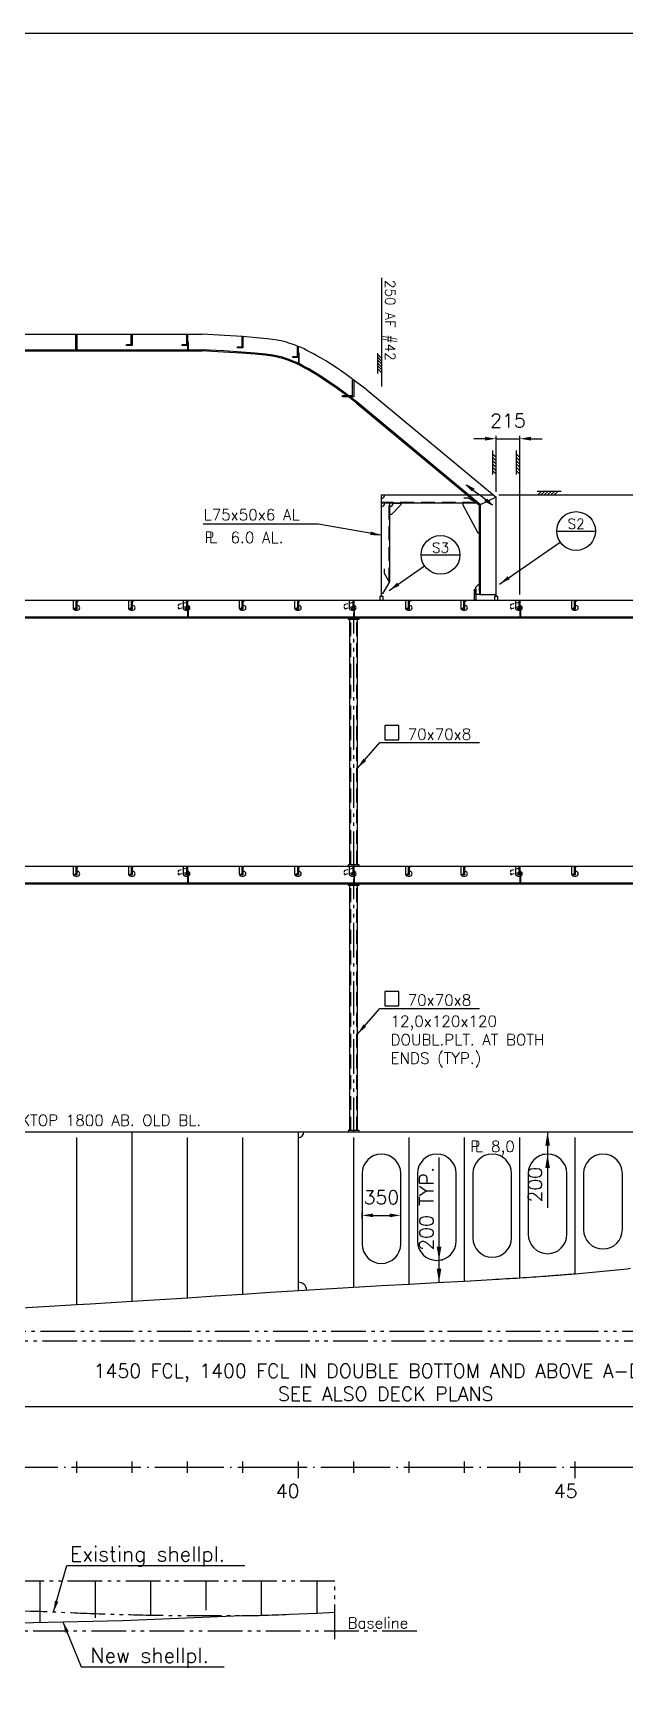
# Model space of a CAD drawing. Extents: x -86245 to 167090, y -69122 to 58950.
# Drawn here: x 25295 to 30633, y 43392 to 58450 of the extents above; entities that cross this region are included whole.
import ezdxf
from ezdxf.enums import TextEntityAlignment as Align

# ---------------------------------------------------------------- set-up
doc = ezdxf.new("R2010")
doc.units = 0
doc.header["$LTSCALE"] = 250
for name, pattern in [('CENTER', [3, 2.5, -0.25, 0, -0.25]), ('DASHED', [0.75, 0.5, -0.25]), ('PHANTOM', [2.1, 1.25, -0.2, 0.125, -0.2, 0.125, -0.2])]:
    doc.linetypes.add(name, pattern=pattern)
doc.layers.get('0').update_dxf_attribs({"linetype": 'CONTINUOUS'})
doc.layers.get('DEFPOINTS').update_dxf_attribs({"linetype": 'CONTINUOUS'})
for name, color, linetype in [('Kuttlinje', 6, 'CONTINUOUS'), ('LASTLUKE', 1, 'CONTINUOUS'), ('S0CO1', 1, 'CONTINUOUS'), ('S0CO2', 2, 'CONTINUOUS'), ('S0CO3', 3, 'CONTINUOUS'), ('S0CO5', 4, 'CONTINUOUS'), ('S0DA1', 1, 'DASHED'), ('S0DIM', 2, 'CONTINUOUS'), ('S0PH1', 1, 'PHANTOM'), ('S0TX2', 2, 'CONTINUOUS'), ('S0TX3', 3, 'CONTINUOUS')]:
    doc.layers.add(name, color=color, linetype=linetype)
doc.styles.add('18', font='romans', dxfattribs={"height": 180})
doc.styles.add('ROMANS', font='romans.shx', dxfattribs={"height": 125})
doc.dimstyles.new('MEDIUM', dxfattribs={"dimscale": 0.5, "dimtxt": 2, "dimasz": 2, "dimexe": 50, "dimexo": 100, "dimgap": 100, "dimtad": 1, "dimdsep": 46, "dimtxsty": 'ROMANS', "dimblk1": 'PIL-2', "dimblk2": 'PIL-3', "dimsah": 1, "dimcen": 200, "dimclrd": 1, "dimclre": 1, "dimclrt": 2, "dimazin": 2, "dimtfac": 1, "dimtmove": 0, "dimatfit": 3, "dimldrblk": 'PIL-3', "dimfxl": 1, "dimtvp": 100, "dimtolj": 1, "dimarcsym": 0})
doc.dimstyles.get("Standard").update_dxf_attribs({"dimscale": 50, "dimtxt": 125, "dimasz": 2, "dimexe": 0.5, "dimexo": 1, "dimgap": 1, "dimtad": 1, "dimdsep": 46, "dimtxsty": 'ROMANS', "dimcen": 1.5, "dimclrd": 1, "dimclre": 1, "dimclrt": 2, "dimazin": 2, "dimtfac": 1, "dimtmove": 2, "dimatfit": 3, "dimfxl": 1, "dimtvp": 100, "dimtolj": 1, "dimarcsym": 0})

# ---------------------------------------------------------------- blocks, each defined once
blk = doc.blocks.new('A$C775A635E')
at = {"layer": 'S0CO1', "color": 6}
blk.add_lwpolyline([(0, 0), (0, 58450), (-41050, 58450), (-41050, 0)], close=True, dxfattribs=at)
blk = doc.blocks.new('A$C257C65E9')
at = {"layer": 'S0TX2', "color": 1, "linetype": 'CENTER'}
blk.add_line((-1800, 25), (35318, 25), dxfattribs=at)
at = {"layer": 'S0TX2', "color": 2, "linetype": 'Continuous'}
for p, q in [((23000, -25), (23000, 75)), ((23500, -25), (23500, 75)), ((24000, -25), (24000, 75)), ((24500, -25), (24500, 75)), ((25000, -75), (25000, 75)), ((25500, -25), (25500, 75)), ((26000, -25), (26000, 75)), ((26500, -25), (26500, 75)), ((27000, -25), (27000, 75)), ((27500, -75), (27500, 75))]:
    blk.add_line(p, q, dxfattribs=at)
at = {"layer": 'S0CO1', "color": 2, "linetype": 'ByBlock', "style": 'ROMANS'}
for s, p in [('40', (24796, -253)), ('45', (27306, -253))]:
    blk.add_text(s, height=125, dxfattribs=at).set_placement(p)
blk = doc.blocks.new('L100X50X8')
at = {"layer": 'S0CO2'}
blk.add_lwpolyline([(0, 0), (0, -100), (50, -100), (50, -92), (8, -92), (8, 0)], close=True, dxfattribs=at)
blk = doc.blocks.new('HP80x7')
at = {"color": 0, "linetype": 'ByBlock'}
blk.add_lwpolyline([(17, -80, 0.773344), (19, -73), (8, -66, -0.267949), (6, -63), (6, 0), (0, 0), (0, -80), (17, -80)], format="xyb", dxfattribs=at)
blk = doc.blocks.new('PLDIM2')
at = {"layer": 'S0TX2', "style": 'ROMANS'}
for s, p in [('P', (-19, 0)), ('L', (23, 0))]:
    blk.add_text(s, height=100, dxfattribs=at).set_placement(p)
blk.add_attdef('XX.X', (168, -1), '', height=100, dxfattribs=at)
blk = doc.blocks.new('*D188')
at = {"layer": 'DEFPOINTS', "color": 0, "transparency": 16777216}
for p in [(27000, 8058), (26785, 7529), (27000, 6600)]:
    blk.add_point(p, dxfattribs=at)
at = {"layer": 'S0DIM', "color": 1, "lineweight": -2, "transparency": 16777216}
for p, q in [((26685, 8058), (26585, 8058)), ((26785, 7579), (26785, 8083)), ((26785, 8058), (27000, 8058)), ((27000, 6650), (27000, 8083)), ((27100, 8058), (27200, 8058))]:
    blk.add_line(p, q, dxfattribs=at)
at = {"layer": 'S0DIM', "color": 1, "transparency": 16777216}
for points in [[(26685, 8075), (26685, 8041), (26785, 8058)], [(27100, 8075), (27100, 8041), (27000, 8058)]]:
    blk.add_solid(points, dxfattribs=at)
at = {"layer": 'S0DIM', "color": 2, "transparency": 16777216, "insert": (26892, 8221), "char_height": 125, "attachment_point": 5, "style": 'ROMANS'}
blk.add_mtext('\\A1;215', dxfattribs=at)
blk = doc.blocks.new('ST10011')
at = {"layer": 'S0CO1'}
for p, q in [((4.24, 0.65), (-0.08, 0.65)), ((0, 0), (0.65, 0.65)), ((0.6, 0), (1.25, 0.65)), ((1.2, 0), (1.85, 0.65)), ((1.8, 0), (2.45, 0.65)), ((2.4, 0), (3.05, 0.65)), ((3, 0), (3.65, 0.65))]:
    blk.add_line(p, q, dxfattribs=at)
blk = doc.blocks.new('L150X100X10')
at = {"layer": 'S0CO2'}
blk.add_lwpolyline([(0, 0), (0, -150), (100, -150), (100, -150), (100, -140), (15, -140, -0.414214), (10, -135), (10, 0)], format="xyb", close=True, dxfattribs=at)
blk = doc.blocks.new('HP-UTK-80-O')
at = {"color": 0, "linetype": 'ByBlock'}
blk.add_line((0, -10), (8, -2), dxfattribs=at)
blk.add_lwpolyline([(-40, -6), (-40, -2), (-40, -48), (-40, -69, 0.414214), (-19, -90), (0, -90, 1), (0, -48)], format="xyb", dxfattribs=at)
blk = doc.blocks.new('HP-UTK-80-LUG')
at = {"color": 0, "linetype": 'ByBlock'}
for p, q in [((-86, -48), (-86, -54)), ((-86, -63), (-86, -69)), ((-54, -33), (-80, -40)), ((-54, -71), (-75, -77)), ((-6, -20), (-45, -30)), ((-6, -58), (-45, -69)), ((0, -10), (8, -2))]:
    blk.add_line(p, q, dxfattribs=at)
blk.add_lwpolyline([(-40, -6), (-40, -2), (-40, -48), (-40, -69, 0.414214), (-19, -90), (0, -90, 1), (0, -48)], format="xyb", dxfattribs=at)
for centre, start, end in [((-77, -48), 105, 180), ((-77, -69), 180, 285)]:
    blk.add_arc(centre, 8.33, start, end, dxfattribs=at)
blk = doc.blocks.new('PIL-2')
at = {"color": 0, "linetype": 'ByBlock'}
blk.add_line((0, 0), (-250, 0), dxfattribs=at)
blk.add_solid([(-125, 21), (-125, -21), (0, 0)], dxfattribs=at)
blk = doc.blocks.new('PIL-3')
at = {"color": 0, "linetype": 'ByBlock'}
blk.add_line((0, 0), (250, 0), dxfattribs=at)
blk.add_solid([(125, 21), (125, -21), (0, 0)], dxfattribs=at)
blk = doc.blocks.new('*D185')
at = {"layer": 'DEFPOINTS', "color": 0, "transparency": 16777216}
for p in [(26250, 641), (26270, 641), (26250, 441)]:
    blk.add_point(p, dxfattribs=at)
at = {"layer": 'S0CO1', "color": 1, "lineweight": -2, "transparency": 16777216}
for p, q in [((26270, 641), (26270, 1570)), ((26270, 442), (26270, 640)), ((26300, 641), (26295, 641)), ((26300, 441), (26295, 441))]:
    blk.add_line(p, q, dxfattribs=at)
for name, p, rotation in [('PIL-3', (26270, 641), 90), ('PIL-2', (26270, 441), 270)]:
    blk.add_blockref(name, p, dxfattribs=dict(at, rotation=rotation))
at = {"layer": 'S0CO1', "color": 2, "transparency": 16777216, "insert": (26157, 1106), "char_height": 125, "attachment_point": 5, "rotation": 90, "style": 'ROMANS'}
blk.add_mtext('\\A1;200 TYP.', dxfattribs=at)
blk = doc.blocks.new('*D186')
at = {"layer": 'DEFPOINTS', "color": 0, "transparency": 16777216}
for p in [(25575, 969), (25925, 1047), (25925, 969)]:
    blk.add_point(p, dxfattribs=at)
at = {"layer": 'S0CO1', "color": 1, "lineweight": -2, "transparency": 16777216}
for p, q in [((25575, 1019), (25575, 1072)), ((25925, 1019), (25925, 1072)), ((25675, 1047), (25825, 1047))]:
    blk.add_line(p, q, dxfattribs=at)
at = {"layer": 'S0CO1', "color": 1, "transparency": 16777216}
for points in [[(25675, 1064), (25675, 1031), (25575, 1047)], [(25825, 1064), (25825, 1031), (25925, 1047)]]:
    blk.add_solid(points, dxfattribs=at)
at = {"layer": 'S0CO1', "color": 2, "transparency": 16777216, "insert": (25750, 1210), "char_height": 125, "attachment_point": 5, "style": 'ROMANS'}
blk.add_mtext('\\A1;350', dxfattribs=at)
blk = doc.blocks.new('*D187')
at = {"layer": 'DEFPOINTS', "color": 0, "transparency": 16777216}
for p in [(27250, 1800), (27250, 1600), (27250, 1600)]:
    blk.add_point(p, dxfattribs=at)
at = {"layer": 'S0TX2', "color": 1, "lineweight": -2, "transparency": 16777216}
for p, q in [((27200, 1800), (27225, 1800)), ((27250, 1799), (27250, 1601)), ((27200, 1600), (27225, 1600)), ((27250, 1600), (27250, 1114))]:
    blk.add_line(p, q, dxfattribs=at)
for name, p, rotation in [('PIL-2', (27250, 1800), 90), ('PIL-3', (27250, 1600), 270)]:
    blk.add_blockref(name, p, dxfattribs=dict(at, rotation=rotation))
at = {"layer": 'S0TX2', "color": 2, "transparency": 16777216, "insert": (27137, 1324), "char_height": 125, "attachment_point": 5, "rotation": 90, "style": 'ROMANS'}
blk.add_mtext('\\A1;200', dxfattribs=at)
blk = doc.blocks.new('DET2')
at = {"layer": 'S0TX3', "color": 1}
blk.add_line((-175, 0), (175, 0), dxfattribs=at)
blk.add_circle((0, 0), 175, dxfattribs=at)
at = {"layer": 'S0TX3', "color": 2, "style": 'ROMANS'}
for tag, p in [('DET1', (0, 20)), ('DET2', (0, -120))]:
    blk.add_attdef(tag, text='', height=90, dxfattribs=at).set_placement(p, align=Align.CENTER)
blk = doc.blocks.new('*X8')
at = {"color": 0}
for p, q in [((13410, 17177), (13450, 17217)), ((13439, 17177), (13479, 17217)), ((13467, 17177), (13507, 17217)), ((13495, 17177), (13535, 17217)), ((13523, 17177), (13563, 17217)), ((13552, 17177), (13592, 17217))]:
    blk.add_line(p, q, dxfattribs=at)
blk = doc.blocks.new('TYKK')
at = {"layer": 'S0CO1'}
for p, q in [((-2.04, 0.82), (2.04, 0.82)), ((-2.04, 0), (2.04, 0))]:
    blk.add_line(p, q, dxfattribs=at)
at = {"layer": 'S0CO1', "xscale": 0.0204, "yscale": 0.0204, "zscale": 0.0204}
blk.add_blockref('*X8', (-275.41, -350.41), dxfattribs=at)
blk = doc.blocks.new('*D189')
at = {"layer": 'DEFPOINTS', "color": 0, "linetype": 'ByBlock', "transparency": 16777216}
for p in [(26759, 7550), (28132, 6600), (28202, 6600)]:
    blk.add_point(p, dxfattribs=at)
at = {"layer": 'S0CO1', "color": 1, "linetype": 'ByBlock', "lineweight": -2, "transparency": 16777216}
for p, q in [((26809, 7550), (28227, 7550)), ((28202, 7450), (28202, 6700)), ((28182, 6600), (28227, 6600))]:
    blk.add_line(p, q, dxfattribs=at)
at = {"layer": 'S0CO1', "color": 1, "linetype": 'ByBlock', "transparency": 16777216}
for points in [[(28186, 7450), (28219, 7450), (28202, 7550)], [(28186, 6700), (28219, 6700), (28202, 6600)]]:
    blk.add_solid(points, dxfattribs=at)
at = {"layer": 'S0CO1', "color": 2, "linetype": 'ByBlock', "transparency": 16777216, "insert": (28090, 7075), "char_height": 125, "attachment_point": 5, "rotation": 90, "style": 'ROMANS'}
blk.add_mtext('\\A1;950', dxfattribs=at)
blk = doc.blocks.new('ST10005')
at = {"color": 1}
for p, q in [((0, 0), (2, 0.32)), ((0, 0), (2, -0.32)), ((0, 0), (4, 0)), ((2, 0.32), (2, -0.32))]:
    blk.add_line(p, q, dxfattribs=at)
blk.add_solid([(0, 0), (2, 0.32), (0, 0), (2, -0.32)], dxfattribs=at)
blk = doc.blocks.new('*D110')
at = {"layer": 'DEFPOINTS', "color": 0, "transparency": 16777216}
for p in [(23687, 46828), (33262, 46399), (33262, 46057)]:
    blk.add_point(p, dxfattribs=at)
at = {"layer": 'S0TX2', "color": 1, "lineweight": -2, "transparency": 16777216}
for p, q in [((23687, 46778), (23687, 46032)), ((33262, 46349), (33262, 46032)), ((23787, 46057), (33162, 46057))]:
    blk.add_line(p, q, dxfattribs=at)
at = {"layer": 'S0TX2', "color": 1, "transparency": 16777216}
for points in [[(23787, 46074), (23787, 46041), (23687, 46057)], [(33162, 46074), (33162, 46041), (33262, 46057)]]:
    blk.add_solid(points, dxfattribs=at)
at = {"layer": 'S0TX2', "color": 2, "transparency": 16777216, "insert": (28475, 46274), "char_height": 125, "attachment_point": 5, "style": 'ROMANS'}
blk.add_mtext('\\A1;1450 FCL, 1400 FCL IN DOUBLE BOTTOM AND ABOVE A-DECK\\PSEE ALSO DECK PLANS', dxfattribs=at)
blk = doc.blocks.new('A$C7FAE4A53')
at = {"layer": 'S0PH1', "color": 8}
blk.add_line((8035, -4200), (-7750, -4200), dxfattribs=at)
at = {"layer": 'S0PH1', "color": 6}
blk.add_line((9103, -4287), (-25513, -4287), dxfattribs=at)
blk = doc.blocks.new('A$C3F4907D5')
at = {"layer": 'S0CO1', "color": 8}
for p, q in [((19704.989, 8860), (24131.439, 8860)), ((25523.153, 8382.901), (26635, 7458.278)), ((25529.547, 8390.59), (26645, 7462.968)), ((26614.892, 7475), (25750, 7475)), ((25825, 6766.923), (25825, 7475)), ((26785, 7528.627), (26635, 7458.278)), ((26635, 6682.936), (26635, 7458.278)), ((26645, 6650), (26645, 7462.968)), ((26635, 6650), (26785.002, 6650)), ((25465, 4212), (25465, 6428)), ((25535, 4212), (25535, 6428)), ((25465, 1812), (25465, 4028)), ((25535, 1812), (25535, 4028))]:
    blk.add_line(p, q, dxfattribs=at)
for points in [[(24008, 8860), (24008, 8930), (24000, 8930), (24000, 8860)], [(25008, 8736.901), (25008, 8830.445), (25000, 8830.445), (25000, 8736.901)], [(26635, 6750), (26635, 6650), (26602, 6650), (26602, 6718.637)], [(25450, 6428), (25550, 6428), (25550, 6440), (25450, 6440)], [(25450, 4200), (25550, 4200), (25550, 4212), (25450, 4212)], [(25450, 4028), (25550, 4028), (25550, 4040), (25450, 4040)], [(25450, 1800), (25550, 1800), (25550, 1812), (25450, 1812)]]:
    blk.add_lwpolyline(points, close=True, dxfattribs=at)
for points in [[(19704.989, 8850), (24131.439, 8850)], [(25529.501, 8377.632), (25428.442, 8452.854), (25344.013, 8514.034), (25273.741, 8563.295), (25215.765, 8602.315), (25168.15, 8632.827), (25128.785, 8656.672), (25095.264, 8675.828), (25065.09, 8692.256), (25036.972, 8707.122), (25011.001, 8720.401), (24986.839, 8732.2), (24963.879, 8742.773), (24941.431, 8752.408), (24918.741, 8761.398), (24895.031, 8770.021), (24870.098, 8778.331), (24844.32, 8786.006), (24812.786, 8793.527), (24767.327, 8801.661), (24701.206, 8810.462), (24608.996, 8819.769), (24485.57, 8829.491), (24325.738, 8839.616), (24123.592, 8850.205)], [(25535.472, 8385.654), (25434.361, 8460.914), (25349.817, 8522.177), (25279.403, 8571.538), (25221.255, 8610.674), (25173.439, 8641.315), (25133.857, 8665.291), (25100.136, 8684.561), (25069.818, 8701.068), (25041.586, 8715.994), (25015.471, 8729.346), (24991.125, 8741.235), (24967.944, 8751.911), (24945.246, 8761.653), (24922.293, 8770.747), (24898.321, 8779.465), (24873.107, 8787.869), (24846.909, 8795.669), (24814.829, 8803.321), (24768.868, 8811.544), (24702.368, 8820.395), (24609.89, 8829.729), (24486.279, 8839.466), (24326.316, 8849.599), (24124.115, 8860.192)], [(26485, 7475), (26485, 7460), (26620, 7208.728), (26635, 7208.728)], [(26492.874, 7525), (26531.467, 7525), (26607.677, 7481), (26607.677, 7475)], [(25775, 6881.726), (25775, 6843.133), (25819, 6766.923), (25825, 6766.923)], [(25750, 6663), (25765, 6663), (25825, 6766.923)]]:
    blk.add_lwpolyline(points, dxfattribs=at)
for points in [[(25855, 7475), (25925, 7475), (25925, 7460), (25840, 7375), (25825, 7375), (25825, 7445, 0.414213562)], [(25750, 613.295), (25750, 613.295, 0.414213562), (25925, 788.295), (25925, 1425, 0.414213562), (25750, 1600), (25750, 1600, 0.414213562), (25575, 1425), (25575, 788.295, 0.414213562)], [(26250, 641.164), (26250, 641.164, 0.414213562), (26425, 816.164), (26425, 1425, 0.414213562), (26250, 1600), (26250, 1600, 0.414213562), (26075, 1425), (26075, 816.164, 0.414213562)], [(26750, 669.051), (26750, 669.051, 0.414213562), (26925, 844.051), (26925, 1425, 0.414213562), (26750, 1600), (26750, 1600, 0.414213562), (26575, 1425), (26575, 844.051, 0.414213562)], [(27250, 701.6), (27250, 701.6, 0.414213562), (27425, 876.6), (27425, 1425, 0.414213562), (27250, 1600), (27250, 1600, 0.414213562), (27075, 1425), (27075, 876.6, 0.414213562)], [(27750, 743.958), (27750, 743.958, 0.414213562), (27925, 918.958), (27925, 1425, 0.414213562), (27750, 1600), (27750, 1600, 0.414213562), (27575, 1425), (27575, 918.958, 0.414213562)]]:
    blk.add_lwpolyline(points, format="xyb", close=True, dxfattribs=at)
at = {"layer": 'S0CO1', "color": 8, "flags": 128}
for points in [[(24000, 6450), (24008, 6450), (24008, 6550), (24000, 6550)], [(25500, 6450), (25508, 6450), (25508, 6550), (25500, 6550)], [(27000, 6450), (27008, 6450), (27008, 6550), (27000, 6550)], [(24000, 4050), (24008, 4050), (24008, 4150), (24000, 4150)], [(25500, 4050), (25508, 4050), (25508, 4150), (25500, 4150)], [(25500, 4050), (25508, 4050), (25508, 4150), (25500, 4150)], [(27000, 4050), (27008, 4050), (27008, 4150), (27000, 4150)]]:
    blk.add_lwpolyline(points, close=True, dxfattribs=at)
for points in [[(12667.639, 6450), (33496.448, 6450)], [(15524.77, 6440), (30475.23, 6440)], [(15250, 4050), (30500, 4050)], [(15250, 4040), (30500, 4040)]]:
    blk.add_lwpolyline(points, dxfattribs=at)
at = {"layer": 'S0CO1', "color": 8}
for centre, radius, start, end in [((25750, 7550), 30, 270, 0), ((25750, 7475), 30, 270, 0), ((25000, 1800), 50, 270, 0), ((25000, 368.648), 75, 3.4264244, 90)]:
    blk.add_arc(centre, radius, start, end, dxfattribs=at)
at = {"layer": 'S0CO2', "color": 8}
for points in [[(25735, 6600), (25765, 6600), (25765, 6633), (25735, 6633)], [(26770, 6600), (26800, 6600), (26800, 6633), (26770, 6633)]]:
    blk.add_lwpolyline(points, close=True, dxfattribs=at)
at = {"layer": 'S0CO3', "color": 8, "flags": 128}
for points in [[(23000, 242.759), (23000, 1750)], [(24000, 304.414), (24000, 1750)], [(24500, 337.006), (24500, 1750)], [(25500, 398.585), (25500, 1750)], [(26000, 427.023), (26000, 1750)], [(26500, 454.663), (26500, 1750)], [(27000, 483.907), (27000, 1750)], [(27500, 520.545), (27500, 1750)]]:
    blk.add_lwpolyline(points, dxfattribs=at)
at = {"layer": 'S0CO5', "color": 8}
for p, q in [((14500, 9000), (24131.439, 9000)), ((25619.064, 8498.232), (26785, 7528.627)), ((25750, 6633), (25750, 7550)), ((26785, 6633), (26785, 7528.627))]:
    blk.add_line(p, q, dxfattribs=at)
blk.add_lwpolyline([(25619.064, 8497.959), (25517.235, 8573.753), (25431.077, 8636.186), (25358.676, 8686.94), (25298.117, 8727.698), (25247.486, 8760.143), (25204.867, 8785.959), (25168.347, 8806.829), (25136.01, 8824.435), (25106.172, 8840.21), (25078.06, 8854.583), (25051.131, 8867.734), (25024.842, 8879.84), (24998.65, 8891.081), (24972.013, 8901.636), (24944.386, 8911.683), (24915.228, 8921.401), (24883.154, 8930.952), (24843.421, 8940.428), (24790.443, 8949.907), (24718.637, 8959.464), (24622.419, 8969.176), (24496.202, 8979.118), (24334.404, 8989.368), (24131.439, 9000)], dxfattribs=at)
at = {"layer": 'S0CO5', "color": 8, "flags": 128}
for points in [[(25750, 7550), (26759.299, 7550)], [(12300, 6600), (33966.674, 6600)], [(15500, 6600), (26500, 6600)], [(27475, 6600), (32778.021, 6600)], [(15235, 4200), (31614.637, 4200)], [(20975, 1800), (30500, 1800)], [(23500, 272.943), (23500, 1800)], [(25000, 368.648), (25000, 1800)]]:
    blk.add_lwpolyline(points, dxfattribs=at)
blk.add_lwpolyline([(22500, 214.08), (22750.014, 228.164), (23000, 242.759), (23121.871, 250), (23500, 272.943), (23750.01, 288.487), (24000, 304.414), (24250.002, 320.679), (24500, 337.006), (24749.99, 353.008), (25000, 368.648), (25500, 398.585), (25749.992, 412.979), (26000, 427.023), (26250, 440.859), (26500, 454.663), (26750.033, 468.725, 0.001781), (27000, 483.907, 0.001998), (27235.367, 500, 0.001221), (27367.713, 509.911, 0.001473), (27500, 520.545, 0.003273), (27750.201, 543.034, 0.004886), (28000, 569.6, 0.00563)], format="xyb", dxfattribs=at)
at = {"layer": 'S0DA1', "color": 8}
for p, q in [((26607.677, 7481), (25750, 7481)), ((25819, 6766.923), (25819, 7475)), ((25473, 4212), (25473, 6428)), ((25527, 4212), (25527, 6428)), ((25473, 1812), (25473, 4028)), ((25527, 1812), (25527, 4028))]:
    blk.add_line(p, q, dxfattribs=at)
at = {"layer": 'S0DIM', "color": 1}
blk.add_line((25750, 9509.532), (25750, 8529.478), dxfattribs=at)
at = {"layer": 'S0DIM', "color": 8}
blk.add_lwpolyline([(26602, 6600), (26590, 6600), (26590, 6700), (26602, 6700), (26602, 6600)], close=True, dxfattribs=at)
at = {"layer": 'S0PH1', "color": 8}
for p, q in [((25500, 4200), (25500, 6482.042)), ((25500, 1800), (25500, 4082.042))]:
    blk.add_line(p, q, dxfattribs=at)
at = {"layer": 'S0TX2'}
for points in [[(25780.202, 5339.664), (25908.202, 5339.664), (25908.202, 5467.664), (25780.202, 5467.664)], [(25780.202, 2939.664), (25908.202, 2939.664), (25908.202, 3067.664), (25780.202, 3067.664)]]:
    blk.add_lwpolyline(points, close=True, dxfattribs=at)
at = {"layer": 'S0CO1', "color": 8, "xscale": -1, "rotation": 359.9999999999909}
for p in [(23000, 9000), (25500, 8586.242)]:
    blk.add_blockref('L150X100X10', p, dxfattribs=at)
at = {"layer": 'S0CO1', "xscale": 50, "yscale": 50, "zscale": 50, "rotation": 90}
for p in [(26785, 7738.941), (27000, 7738.941)]:
    blk.add_blockref('ST10011', p, dxfattribs=at)
at = {"layer": 'S0CO1', "color": 8, "yscale": 37.50000000000115}
for p, xscale, zscale, rotation in [((26516.169, 7641.999), -37.49999999999919, 37.5, 142.1696350935751), ((26753.118, 7458.001), 37.49999999999916, 37.49999999999916, 142.1696350935752)]:
    blk.add_blockref('ST10005', p, dxfattribs=dict(at, xscale=xscale, zscale=zscale, rotation=rotation))
at = {"layer": 'S0CO1', "xscale": 50, "yscale": 50, "zscale": 50}
blk.add_blockref('ST10011', (27160.485, 7550), dxfattribs=at)
at = {"layer": 'S0CO1'}
ref = blk.add_blockref('DET2', (27507.22, 7224.42), dxfattribs=at)
ref.add_attrib('DET1', 'S2', dxfattribs={"layer": 'S0TX3', "color": 2, "height": 90, "style": 'ROMANS'}).set_placement((27507.22, 7244.42), align=Align.CENTER)
ref = blk.add_blockref('DET2', (26283.48, 7008.883), dxfattribs=at)
ref.add_attrib('DET1', 'S3', dxfattribs={"layer": 'S0TX3', "color": 2, "height": 90, "style": 'ROMANS'}).set_placement((26283.48, 7028.883), align=Align.CENTER)
at = {"layer": 'S0CO1', "color": 8}
for name, p in [('HP-UTK-80-O', (23006, 6600)), ('HP-UTK-80-O', (23506, 6600)), ('HP-UTK-80-LUG', (24000, 6600)), ('HP-UTK-80-O', (24506, 6600)), ('HP-UTK-80-O', (25006, 6600)), ('HP-UTK-80-LUG', (25500, 6600)), ('HP-UTK-80-O', (26006, 6600)), ('HP-UTK-80-O', (26506, 6600)), ('HP-UTK-80-LUG', (27000, 6600)), ('HP-UTK-80-O', (27506, 6600)), ('HP-UTK-80-O', (23006, 4200)), ('HP-UTK-80-O', (23506, 4200)), ('HP-UTK-80-LUG', (24000, 4200)), ('HP-UTK-80-O', (24506, 4200)), ('HP-UTK-80-O', (25006, 4200)), ('HP-UTK-80-LUG', (25500, 4200)), ('HP-UTK-80-O', (26006, 4200)), ('HP-UTK-80-O', (26506, 4200)), ('HP-UTK-80-LUG', (27000, 4200)), ('HP-UTK-80-O', (27506, 4200))]:
    blk.add_blockref(name, p, dxfattribs=at)
at = {"layer": 'S0CO1'}
blk.add_blockref('PLDIM2', (26571.755, 1620.469), dxfattribs=at).add_auto_attribs({'XX.X': '8,0'})
at = {"layer": 'S0CO2', "color": 8, "xscale": -1}
for name, p in [('L100X50X8', (23500, 9000)), ('L100X50X8', (24000, 9000)), ('L100X50X8', (24500, 8978.819)), ('L100X50X8', (24999.534, 8890.502)), ('HP80x7', (23000, 6600)), ('HP80x7', (23000, 6600)), ('HP80x7', (23500, 6600)), ('HP80x7', (23500, 6600)), ('HP80x7', (24000, 6600)), ('HP80x7', (24000, 6600)), ('HP80x7', (24500, 6600)), ('HP80x7', (24500, 6600)), ('HP80x7', (25000, 6600)), ('HP80x7', (25000, 6600)), ('HP80x7', (25500, 6600)), ('HP80x7', (25500, 6600)), ('HP80x7', (26000, 6600)), ('HP80x7', (26000, 6600)), ('HP80x7', (26500, 6600)), ('HP80x7', (26500, 6600)), ('HP80x7', (27000, 6600)), ('HP80x7', (27000, 6600)), ('HP80x7', (27500, 6600)), ('HP80x7', (23000, 4200)), ('HP80x7', (23000, 4200)), ('HP80x7', (23000, 4200)), ('HP80x7', (23500, 4200)), ('HP80x7', (23500, 4200)), ('HP80x7', (23500, 4200)), ('HP80x7', (24000, 4200)), ('HP80x7', (24500, 4200)), ('HP80x7', (24500, 4200)), ('HP80x7', (24500, 4200)), ('HP80x7', (25000, 4200)), ('HP80x7', (25000, 4200)), ('HP80x7', (25000, 4200)), ('HP80x7', (25500, 4200)), ('HP80x7', (26000, 4200)), ('HP80x7', (26500, 4200)), ('HP80x7', (27000, 4200)), ('HP80x7', (27500, 4200))]:
    blk.add_blockref(name, p, dxfattribs=at)
at = {"layer": 'S0DIM', "xscale": 45, "yscale": 45, "zscale": 45, "rotation": 270}
blk.add_blockref('TYKK', (25713.28, 8738.869), dxfattribs=at)
at = {"layer": 'S0TX2'}
ref = blk.add_blockref('PLDIM2', (24171.332, 7117.486), dxfattribs=at)
ref.add_attrib('XX.X', '6.0 AL.', (24388.328, 7116.027), dxfattribs={"height": 100, "style": 'ROMANS'})
at = {"layer": 'S0DIM', "style": 'ROMANS'}
blk.add_text('250 AF #42', height=90, rotation=270, dxfattribs=at).set_placement((25784.699, 9491.393))
at = {"layer": 'S0TX2', "style": 'ROMANS'}
for s, p in [('L75x50x6 AL', (24144.939, 7320.978)), ('70x70x8', (25986.628, 5340.201)), ('70x70x8', (25986.628, 2940.201)), ('TANKTOP 1800 AB. OLD BL.', (22249.122, 1855.241))]:
    blk.add_text(s, height=100, dxfattribs=at).set_placement(p)
at = {"layer": 'S0TX2', "insert": (25832.734, 2849.359), "char_height": 100, "width": 1518.08015, "attachment_point": 1, "style": 'ROMANS'}
blk.add_mtext('12,0x120x120 DOUBL.PLT. AT BOTH ENDS (TYP.)', dxfattribs=at)
at = {"layer": 'S0CO1', "linetype": 'ByBlock'}
dim = blk.add_linear_dim(base=(28202.326, 6600), p1=(26759.299, 7550), p2=(28132.267, 6600), angle=90, dimstyle='STANDARD', dxfattribs=at)
dim.commit()
dim.dimension.update_dxf_attribs({"geometry": '*D189', "text_midpoint": (28089.826, 7075)})
at = {"layer": 'S0CO1'}
dim = blk.add_linear_dim(base=(26269.742, 641.164), p1=(26250, 440.859), p2=(26250, 641.164), angle=90, text='200 TYP.', dimstyle='MEDIUM', dxfattribs=at)
dim.commit()
dim.dimension.update_dxf_attribs({"geometry": '*D185', "text_midpoint": (26269.742, 1105.855), "dimtype": 160})
dim = blk.add_linear_dim(base=(25925, 1047.439), p1=(25575, 968.678), p2=(25925, 968.678), dimstyle='STANDARD', dxfattribs=at)
dim.commit()
dim.dimension.update_dxf_attribs({"geometry": '*D186', "text_midpoint": (25750, 1209.939)})
at = {"layer": 'S0DIM'}
dim = blk.add_linear_dim(base=(27000, 8058.119), p1=(26785, 7528.627), p2=(27000, 6600), dimstyle='STANDARD', dxfattribs=at)
dim.commit()
dim.dimension.update_dxf_attribs({"geometry": '*D188', "text_midpoint": (26892.5, 8220.619)})
at = {"layer": 'S0TX2'}
dim = blk.add_linear_dim(base=(27250, 1600), p1=(27250, 1800), p2=(27250, 1600), angle=90, dimstyle='MEDIUM', dxfattribs=at)
dim.commit()
dim.dimension.update_dxf_attribs({"geometry": '*D187', "text_midpoint": (27250, 1324.262), "dimtype": 160})
at = {"layer": 'S0CO1', "linetype": 'ByBlock'}
blk.add_leader([(25750, 7186.241), (25180.21, 7286.607), (24142.312, 7286.607)], dimstyle='STANDARD', override={"dimgap": 1, "dimtad": 0}, dxfattribs=at)
at = {"layer": 'S0CO1'}
for points in [[(26816.866, 6745.672), (27363.416, 7124.694)], [(25819.923, 6687.415), (26139.675, 6909.157)]]:
    blk.add_leader(points, dimstyle='STANDARD', override={"dimgap": 1, "dimtad": 0}, dxfattribs=at)
at = {"layer": 'S0TX2'}
for points in [[(25534.149, 5084.255), (25735.089, 5314.609), (26636.604, 5314.609)], [(25534.149, 2684.255), (25735.089, 2914.609), (26636.604, 2914.609)]]:
    blk.add_leader(points, dimstyle='STANDARD', override={"dimgap": 1, "dimtad": 0}, dxfattribs=at)
blk = doc.blocks.new('A$C577E6865')
at = {"layer": 'Kuttlinje', "linetype": 'ByBlock'}
blk.add_line((-1847, 1077), (-1847, 809), dxfattribs=at)
at = {"layer": 'S0CO3', "flags": 128}
for points in [[(-1097, 746), (-1097, 1077)], [(-597, 762), (-597, 1077)], [(-97, 814), (-97, 1077)], [(903, 788), (903, 1077)]]:
    blk.add_lwpolyline(points, dxfattribs=at)
at = {"layer": 'S0CO5', "flags": 128}
for points in [[(-1597, 704), (-1597, 1077)], [(403, 768), (403, 1077)], [(-2065, 693), (-854, 721), (225, 766)]]:
    blk.add_lwpolyline(points, dxfattribs=at)
blk.add_lwpolyline([(403, 768, 0.001406), (653, 777), (903, 788), (1064, 795)], format="xyb", dxfattribs=at)
at = {"layer": 'S0CO5'}
blk.add_arc((-58, 30093), 29329, 270.5523, 270.9013, dxfattribs=at)
at = {"layer": 'S0PH1'}
blk.add_line((1804, 624), (-2304, 624), dxfattribs=at)
blk.add_lwpolyline([(1064, 552), (1064, 1077), (-2065, 1077), (-2065, 552)], dxfattribs=at)
at = {"layer": 'S0PH1', "color": 6, "flags": 128}
blk.add_lwpolyline([(-1847, 809), (-1773, 807), (-1685, 806), (-1597, 805, 0.015358), (204, 766)], format="xyb", dxfattribs=at)
at = {"layer": 'LASTLUKE', "color": 2, "char_height": 135, "attachment_point": 1, "style": '18'}
for s, insert in [('\\pxql;Existing shellpl.', (-1327, 1389)), ('New shellpl.', (-1143, 473))]:
    blk.add_mtext_dynamic_manual_height_columns(s, width=2296.28, gutter_width=500, heights=[0], dxfattribs=dict(at, insert=insert))
at = {"layer": 'S0TX2', "style": 'ROMANS'}
blk.add_text('Baseline', height=100, dxfattribs=at).set_placement((1178, 649))
at = {"layer": 'S0CO5'}
for points in [[(-1475, 799), (-1356, 1216), (250, 1216)], [(-1391, 709), (-1225, 303), (65, 303)]]:
    blk.add_leader(points, dimstyle='STANDARD', override={"dimgap": 1, "dimtad": 0}, dxfattribs=at)

msp = doc.modelspace()

# ---------------------------------------------------------------- block references
at = {"layer": 'S0CO1', "linetype": 'ByBlock'}
for name, p in [('A$C775A635E', (40713.595, 0)), ('A$C257C65E9', (2687.057, 45483.435))]:
    msp.add_blockref(name, p, dxfattribs=at)
at = {"layer": 'S0CO1'}
for name, p in [('A$C3F4907D5', (2687.057, 46733.553)), ('A$C7FAE4A53', (29187.057, 50933.553))]:
    msp.add_blockref(name, p, dxfattribs=at)
at = {"layer": 'S0CO5'}
msp.add_blockref('A$C577E6865', (26952.79, 43403.178), dxfattribs=at)

# ---------------------------------------------------------------- dimensions: what is measured, and where the dimension line sits
at = {"layer": 'S0TX2'}
dim = msp.add_linear_dim(base=(33262.398, 46057.407), p1=(23687.057, 46827.982), p2=(33262.398, 46398.96), text='1450 FCL, 1400 FCL IN DOUBLE BOTTOM AND ABOVE A-DECK\\PSEE ALSO DECK PLANS', dimstyle='STANDARD', dxfattribs=at)
dim.commit()
dim.dimension.update_dxf_attribs({"geometry": '*D110', "text_midpoint": (28474.728, 46274.074)})

doc.saveas('drawing.dxf')
